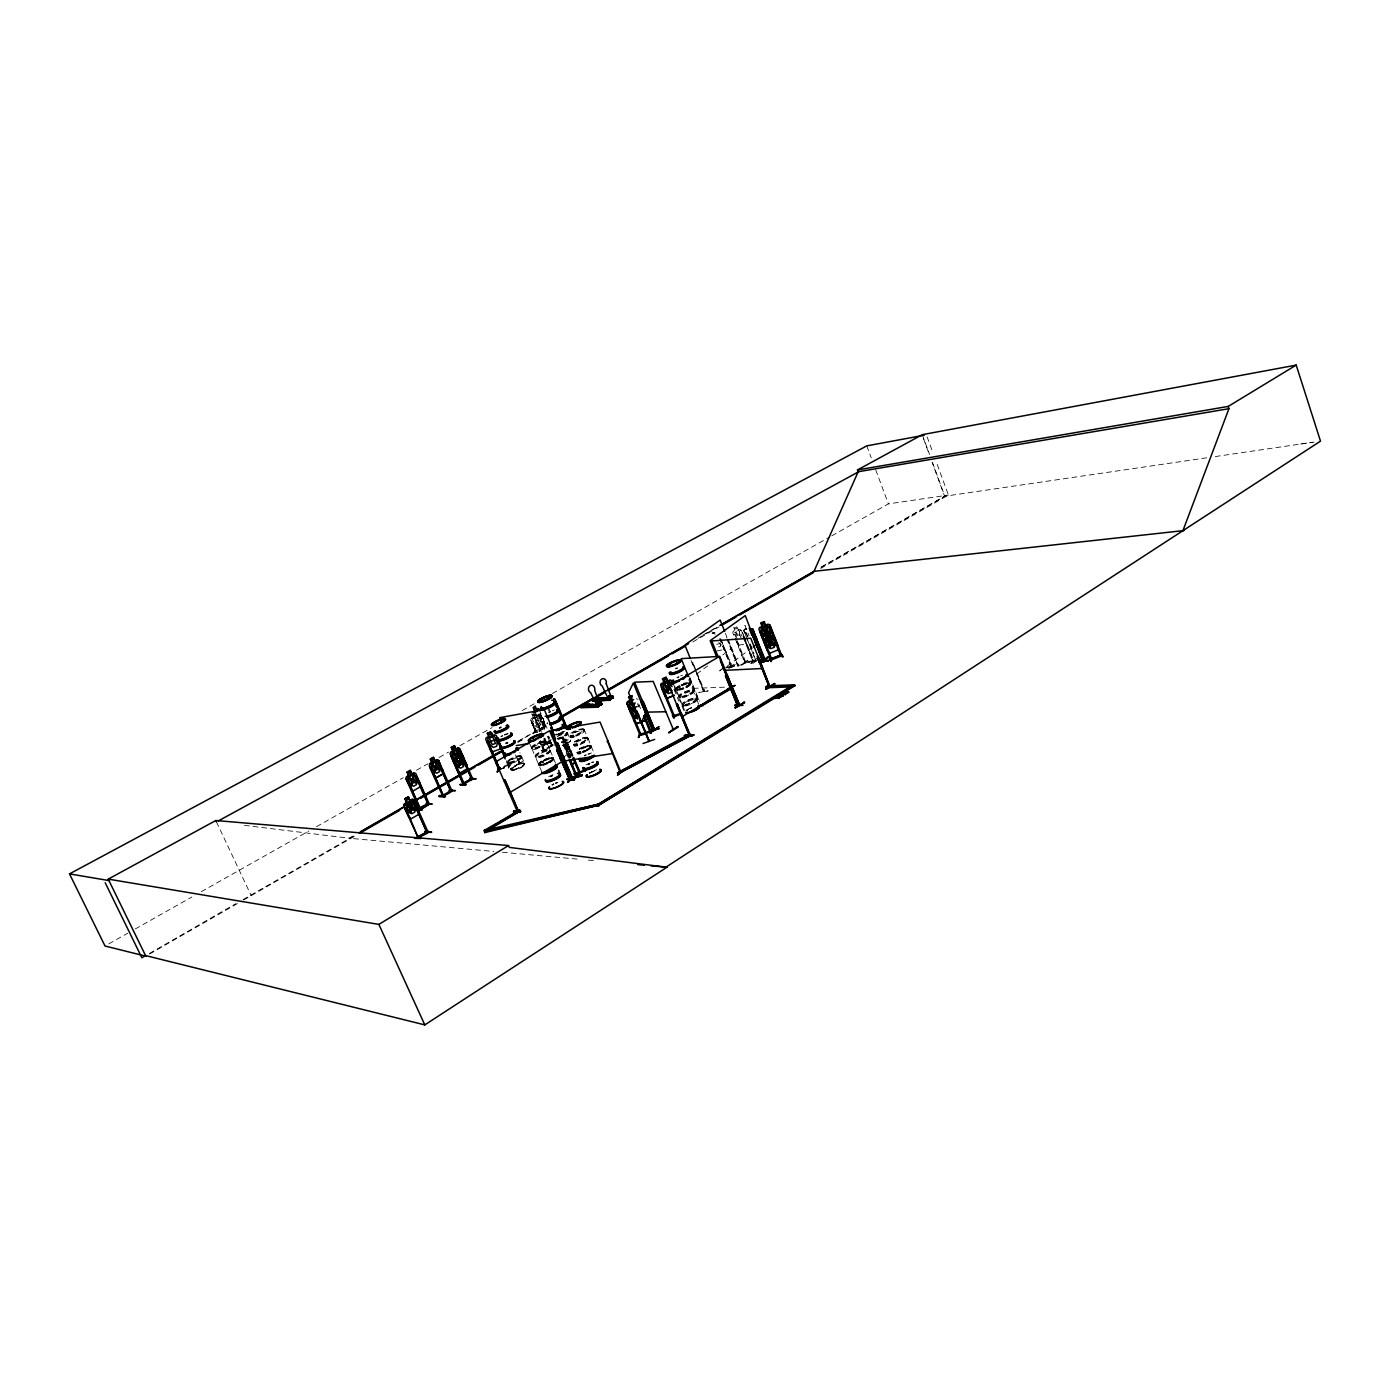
<?xml version="1.0" encoding="UTF-8"?>
<svg xmlns="http://www.w3.org/2000/svg" width="1390" height="1390" viewBox="0 0 1390 1390"><rect width="100%" height="100%" fill="white"/><g stroke="black" fill="none" stroke-linecap="round" stroke-linejoin="round"><path stroke-width="0.75" stroke-dasharray="5 3.75" d="M538.59 764.847C540.05 759.739 548.216 757.88 553.064 757.672M538.417 764.378L544.585 764.083L553.428 758.853M549.241 762.658L553.533 758.089M538.625 764.83L542.882 764.986A8.045 1.911 -23.2 0 0 553.602 758.662L553.672 758.436M579.456 749.314A8.079 1.929 -23 0 1 591.011 746.03A8.079 1.929 -23 0 1 582.393 751.938C585.19 753.38 593.426 743.111 590.663 747.907M678.911 696.529L679.241 697.311M682.247 704.73L682.681 705.634M696.807 699.743L696.79 699.83A7.784 1.859 -22.1 0 0 686.747 701.533A7.784 1.859 -22.1 0 0 685.27 705.529A7.784 1.859 -22.1 0 0 696.807 699.795L696.477 698.736M690.326 683.741C664.854 700.056 678.789 679.536 690.309 683.168M682.177 704.4L679.171 697.189M688.71 679.71L693.541 691.56A7.784 1.824 -22.1 0 0 683.446 693.401A7.784 1.824 -22.1 0 0 681.934 697.363A7.784 1.824 -22.1 0 0 693.488 691.629L696.39 698.579M543.16 762.241L543.455 762.068M678.928 696.164L674.55 685.635M679.658 686.695L679.154 687.477L680.283 687.129M739.445 635.577L739.689 631.182L738.472 634.882L734.789 632.155L738.212 635.786M720.784 643.483L720.454 646.558L717.761 647.08M552.247 710.776A7.454 1.616 -23 0 1 553.95 710.238L554.089 709.838M587.987 749.749L587.553 749.853M588.335 749.61L586.945 750.044M586.545 749.853L586.302 750.704M548.998 762.606L550.596 761.876M686.764 686.591C688.293 685.878 683.897 688.45 687.616 686.799M548.633 762.224C550.701 761.911 548.442 761.72 549.519 762.45M549.484 762.398L550.492 761.685L549.363 761.928M547.312 723.148L547.312 723.095A7.471 1.651 -23 0 0 547.278 723.547A7.419 1.633 -23 0 1 547.365 722.835A7.419 1.651 -23 0 0 547.226 723.339L547.243 723.808M511.086 770.112C524.499 754.822 531.223 768.444 511.868 770.269M758.992 658.825L752.32 663.812L755.969 661.345L743.824 630.799L744.328 629.305L746.343 628.923L744.936 625.396L749.054 635.786M743.945 630.834L744.414 629.427M639.105 705.842L636.672 706.693M550.249 743.111L541.127 745.075M636.168 698.631L638.045 699.431M533.447 717.344L532.44 719.377L535.22 725.91L537.93 727.856L540.745 726.24L541.058 722.574L538.278 716.041L536.332 715.728M704.678 691.039L703.67 691.525L692.602 662.231L704.608 691.056M508.41 768.01C516.02 757.845 505.682 769.417 509.001 767.784M509.088 765.091L499.705 768.601M508.253 767.436L510.564 763.562M690.291 683.811L684.106 687.876L677.312 689.405M686.99 687.042L686.052 687.286M686.834 686.312L686.052 687.251M566.512 751.486L566.859 748.724M572.541 756.438L567.919 747.455L568.684 746.308L569.483 747.16M566.269 749.679L568.718 746.447M566.321 746.691L566.408 744.571L565.799 745.422M679.571 686.921L680.023 687.286M567.068 748.758L565.4 744.936L566.442 743.667M565.4 744.936L566.425 743.494L568.024 747.229M675.992 688.901L685.861 683.602M569.222 757.637L571.776 754.04C568.406 744.362 574.661 756.351 569.361 757.602L567.433 754.318M569.535 753.415L570.439 757.237M569.726 753.849L567.311 750.687L569.57 752.755L568.997 748.098M546.096 751.156C535.393 750.565 539.928 750.374 546.618 750.895M546.357 750.305L540.171 750.374M561.508 734.163L555.479 734.111M555.253 734.962L561.682 734.598M563.593 746.708L564.288 746.187L568.441 758.141M566.512 742.764L572.141 756.038M562.88 742.573L565.33 739.098L566.39 739.966L573.809 757.168M563.68 741.426L561.96 737.708L563.159 736.231L572.541 755.917M562.047 737.795L563.176 736.405M570.039 741.617L570.664 740.192A7.454 1.738 -23.1 0 1 562.359 745.388M543.229 761.998L542.604 762.207M538.764 764.066L543.681 760.486M546.531 743.667L542.552 734.268M546.635 743.598L545.262 743.077M738.298 664.542L737.256 665.115L738.733 665.584L728.134 639.261M738.629 665.671L737.708 666.158L727.248 639.73M703.166 690.535L704.261 689.961L703.201 690.552M703.67 691.542L696.824 674.602M522.796 761.042L515.099 766.394M551.083 745.092L552.091 744.519M551.952 746.03L547.816 736.648M542.986 749.836L544.011 749.262M543.42 750.861L552.525 745.561L548.633 736.161M719.916 670.779L724.555 666.731M741.582 665.237L747.82 659.972L741.218 665.324M747.889 660.511L741.235 665.376M590.646 747.872L582.532 752.303M550.04 743.389L541.231 745.179M549.345 740.349L546.287 742.851M550.857 739.914L545.697 744.136L544.098 740.384M551.187 739.827L546.009 744.084L543.837 738.073M570.004 741.635L562.481 745.683A7.454 1.738 -23.1 0 0 568.997 742.451A7.454 1.738 -23.1 0 0 570.265 740.088M543.195 762.12L542.413 762.311M537.218 723.095L539.198 726.084L543.768 722.331L543.073 718.456L543.872 722.418M540.102 731.018L533.708 716.041L534.629 715.798M707.927 691.039C697.311 692.255 694.044 693.593 708.292 690.778M743.32 664.455L734.441 666.158M756.768 658.321L750.687 663.638L756.994 658.756M750.687 663.638L757.411 658.756M758.87 658.374L752.824 663.708M753.554 660.128L752.32 660.528L753.484 661.432L741.6 630.765L740.071 629.74L733.173 631.147L732.739 632.589L744.901 663.013L753.641 661.362M752.442 660.806L745.492 662.092M752.894 661.518L742.573 632.78L753.953 661.188L745.005 662.839M744.936 662.995L744.849 661.727M741.461 664.768L747.768 660.042M734.632 634.344L733.607 634.674L734.632 634.344L745.996 662.665L744.362 662.005M730.202 667.478C739.793 657.539 733.381 670.519 730.966 665.88M728.69 668.694L735.049 663.968M731.766 666.991L735.293 664.42M727.178 666.262L751.469 648.226M730.879 665.897L731.366 665.966M730.636 666.401L724.016 667.495M719.534 670.953L724.677 667.183M696.599 674.028L708.813 665.098M722.765 654.881L731.488 648.505M736.544 641.902L738.82 645.203M747.195 636.394L745.7 632.589L746.986 636.551M692.915 662.161L692.011 662.665L693.923 666.574M726.466 637.784L726.779 637.715M564.323 756.56L568.249 753.849M741.774 632.937L742.573 632.78M744.884 632.745L745.7 632.589M740.071 629.74L741.53 630.834M743.824 630.799L756.177 661.24M736.7 626.664L741.93 636.099M546.061 743.772L543.612 738.438M714.929 632.485L712.045 633.076L714.947 632.572M515.273 765.803L522.466 761.147M519.148 763.84L520.312 763.457L517.236 756.56M519.182 762.502L520.312 763.475M544.654 750.322L540.519 740.87M542.986 749.853L543.89 750.774L539.476 741.356M559.319 733.19L558.936 734.65L558.658 733.538M559.649 734.094L559.353 733.364M545.679 742.747L545.193 743.164M738.229 665.984L727.7 639.018M588.126 750.009L586.302 750.548L587.379 749.922M687.546 686.156L688.867 685.287M703.861 690.048L704.278 691.108M552.647 745.613L543.733 750.826L539.702 741.356M561.299 734.945L561.56 734.076M559.562 733.364L563.019 731.349M564.861 731.071L558.658 734.65L558.363 733.538M559.093 734.563L565.07 731.071M352.921 836.068L349.151 838.24L493.832 851.462M518.539 740.974L546.757 724.763M702.958 635.074L718.022 626.438M1206.728 457.814L944.818 496.213L819.614 568.11L944.574 496.247L932.169 462.384M149.46 953.453L235.866 903.674M243.041 899.625L353.494 836.12M517.271 742.069L547.382 724.763M697.989 638.271L716.806 627.463M149.616 954.009L241.808 901.05M243.684 899.956L354.572 836.259M518.07 742.312L525.576 738.003M533.1 733.677L548.129 725.041M692.846 641.902L719.151 626.786M820.621 568.475L948.414 495.049L936.669 462.922M538.938 731.592L544.376 728.499L539.98 715.19L538.278 714.443M535.445 731.887L531.397 722.418L532.44 721.949L536.488 731.418M544.376 729.09L539.546 717.761L540.38 717.275L545.193 728.621M536.731 725.041L539.546 723.443M535.028 714.269L533.204 715.294L532.7 714.13M533.951 718.508L536.766 716.91M108.802 943.88L127.689 933.229M135.23 928.972L191.855 897.002M201.307 891.685L308.893 830.959M316.451 826.685L403.274 777.688M416.496 770.216L427.825 763.84M439.153 757.446L448.588 752.112M459.916 745.718L492.008 727.613M522.206 710.568L535.411 703.097M552.403 693.506L829.899 536.905M831.776 535.828L888.418 503.875L948.414 495.049M589.482 773.066L595.042 770.494A8.045 2.033 -23 0 0 589.482 773.049A7.992 2.015 -23 0 1 596.779 769.782M552.004 784.95L553.741 783.977M581.055 748.098L579.335 749.036A8.079 1.929 -23 0 1 590.889 745.718L591.393 746.361M550.336 761.824L542.882 764.952A8.045 1.911 -23.2 0 1 542.03 761.72A8.045 1.911 -23.2 0 1 553.602 758.662M552.386 745.631L548.424 736.161M544.185 750.392L540.31 740.87M515.395 754.892L520.051 763.649L516.976 756.733M731.157 666.974L732.148 666.766L720.767 638.566M591.202 772.128L593.096 771.241M543.699 760.504L549.363 758.332M581.055 748.098L588.422 745.561L591.236 745.978M686.278 686.851L687.199 686.278M505.856 743.164L507.645 742.347M518.939 762.589L519.877 762.415M731.244 666.957L719.968 638.722M745.37 661.796L745.526 662.908M745.231 662.787L735.327 638.288M534.368 715.555L541.753 732.391M508.653 766.307L508.949 765.021M555.635 783.109L557.564 782.379A7.958 1.981 -23.3 0 0 555.548 782.952M502.972 767.558C509.174 759.687 510.686 774.247 506.064 760.695M500.018 769.33L509.522 765.994M499.931 769.469L509.418 766.168L507.037 760.347M561.96 737.708L568.545 752.772L569.535 751.399L568.805 747.681M565.365 739.237L566.39 739.862M562.811 742.469L570.786 761.546M563.159 744.223L568.84 758.019M547.382 758.54L549.224 757.984M539.198 726.084L537.183 723.061M685.843 683.567L690.361 683.446M540.953 744.606L550.11 742.521L540.953 744.693M549.363 758.315L552.299 757.88M513.084 770.147L514.578 769.834M712.896 633.649L714.634 633.301L715.103 634.466M746.361 628.94L744.241 629.375L746.482 629.01L745.405 630.521L748.011 637.089M716.649 644.3L719.342 643.761M738.75 645.255L745.718 643.865L745.335 640.199M717.066 650.937L723.912 649.582L723.53 645.933L723.721 649.53M726.014 667.912L731.991 666.8M539.685 741.704L548.199 740.297M1215.312 456.546L1314.054 442.072M1300.762 443.983L1312.612 442.281M552.108 757.533L550.84 757.637M552.264 757.845L553.168 758.019M550.023 745.214L555.566 744.971M677.382 689.701L675.818 689.231M688.815 683.029L689.805 683.133M693.228 688.345L725.545 687.164M519.217 763.805L516.489 756.681M539.546 717.761L544.585 729.09M532.44 721.949L536.262 731.418M531.397 722.418L535.654 731.887M683.776 710.499L674.133 686.608M534.75 729.663L537.166 732.6M555.635 734.563L561.803 734.65M551.205 745.405L544.341 749.558M502.433 852.244L579.873 859.333M588.474 860.115L594.92 860.705M244.414 825.347L250.86 826.147M253.015 826.407L349.724 838.292M730.932 667.148L719.742 638.896M579.265 748.845A8.045 1.929 -23 0 1 590.785 745.561L581.211 748.463A8.079 1.929 -23 0 1 591.202 746.308A8.079 1.929 -23 0 1 582.427 752.007M568.562 746.343L569.605 747.212M524.812 763.805L524.812 763.77A7.541 1.772 -23.4 0 0 513.987 766.759A7.541 1.772 -23.4 0 0 514.63 769.817A7.541 1.772 -23.4 0 0 524.725 763.909L521.459 756.247M541.7 771.641L535.046 756.108M549.728 749.905L549.901 750.027A8.045 1.877 -23.2 0 1 539.146 756.108A8.045 1.877 -23.2 0 1 538.295 752.946A8.045 1.877 -23.2 0 1 549.832 749.853L546.826 742.833A8.045 1.842 -23.2 0 1 536.14 749.054A8.045 1.842 -23.2 0 1 535.306 745.943A8.045 1.842 -23.2 0 1 546.843 742.833L546.635 741.947M546.131 741.461L546.305 741.582A8.045 1.842 -23.2 0 1 535.532 747.629A8.045 1.842 -23.2 0 1 534.698 744.519A8.045 1.842 -23.2 0 1 546.235 741.409L544.793 738.02M583.956 729.194L587.848 738.107M587.97 738.264L594.138 753.397M521.302 756.038L521.32 756.038A7.541 1.738 -23.4 0 1 511.207 761.859A7.541 1.738 -23.4 0 1 510.582 758.853A7.541 1.738 -23.4 0 1 521.302 755.986L519.895 752.702M532.023 748.949L535.028 756.108M575.356 735.362A8.184 1.894 -22.9 0 0 584.148 729.437L584.321 729.663M538.173 715.207L541.214 718.283L538.104 716.25L537.843 720.958L537.357 715.815M718.804 642.475L721.236 645.099L717.396 642.197M531.814 748.724L529.225 742.521M584.182 729.542L584.234 729.559A8.184 1.894 -22.9 0 0 572.437 732.825M550.145 750.305A8.149 1.894 -23.2 0 1 539.32 756.647A8.149 1.894 -23.2 0 1 538.451 753.432A8.149 1.894 -23.2 0 1 550.145 750.305L556.452 765.456M537.252 732.6L530.928 720.246M736.63 641.867L738.855 645.064M567.294 732.6L569.778 738.455M216.475 821.924L251.208 895.647M506.968 760.486L510.877 769.712M539.129 709.178L547 728.151M540.345 713.296L546.687 728.221M540.119 713.643L546.478 728.586M539.807 713.73L546.166 728.655M539.72 715.19L545.419 728.603M538.503 714.043L539.876 717.257L538.069 718.699L536.001 713.852M547.591 736.648L551.743 746.152M534.768 712.062L542.291 729.68M535.011 714.634L539.233 721.48L541.058 720.02L540.849 716.493M540.641 730.584L533.256 713.8L540.415 730.949M531.727 713.782L539.442 731.349M534.837 729.663L530.737 720.263L531.258 718.456L538.382 714.564M566.269 739.914L572.819 755.517M569.935 757.776L566.946 748.793M547.938 706.242L550.475 712.219M547.121 706.711L549.658 712.688M638.705 703.948L641.103 710.029M637.471 703.653L638.879 707.076M682.733 705.703L685.322 712.062M674.254 686.556L676.079 694.653M673.976 689.214L678.859 701.116M689.214 678.442L698.527 701.429M696.859 699.795L698.788 704.556M694.739 668.573L703.931 691.542M691.125 660.493L693.61 666.644M689.457 676.496L699.483 701.22M689.927 678.581L699.17 701.394M689.596 678.424L698.84 701.238M721.931 642.215L731.922 666.957M736.909 638.844L733.851 627.203M725.424 633.336L726.935 637.124M727.543 639.678L738.003 666.105M750.218 643.987L753.988 653.491M749.992 644.161L753.762 653.648M743.059 636.881L752.859 661.553M741.113 638.01L738.507 631.477L735.779 632.016L738.385 638.549M866.769 445.877L871.235 457.883M875.717 469.872L888.418 503.875M927.113 436.825L933.003 452.879M922.282 434.67L929.562 454.513M932.464 462.453L944.818 496.213M923.412 438.476L929.25 454.408M570.3 754.405L570.925 757.255M566.338 749.783L566.564 751.486M543.681 724.503L544.116 728.464M745.162 640.251L745.526 643.813M548.564 776.819A7.992 1.963 -23.3 0 1 554.089 774.299M550.631 776.784A8.131 1.998 -23.3 0 1 552.56 775.915M550.457 776.35A8.131 1.998 -23.3 0 1 552.369 775.481M551.969 784.742A7.958 1.981 -23.3 0 1 553.689 783.804M552.16 785.211A7.975 1.998 -23.3 0 1 553.88 784.29M555.757 783.421A7.975 1.998 -23.3 0 1 557.668 782.692M501.06 736.804A7.662 1.668 -23.3 0 1 502.728 735.936M504.535 735.119A7.662 1.668 -23.3 0 1 508.097 733.868M500.921 736.353A7.541 1.651 -23.3 0 1 502.555 735.484M504.344 734.684A7.541 1.651 -23.3 0 1 507.836 733.451M499.479 728.43A7.662 1.651 -23.3 0 1 501.303 727.613M499.305 728.013A7.662 1.651 -23.3 0 1 501.13 727.196M499.149 727.561A7.541 1.616 -23.3 0 1 500.921 726.761M505.804 742.99A7.506 1.668 -23.3 0 1 507.576 742.191M506.099 743.737A7.558 1.685 -23.3 0 1 507.889 742.92M576.468 742.225A8.062 1.911 -23 0 1 588.022 738.924A8.062 1.911 -23 0 1 579.387 744.797M590.785 745.561A8.045 1.929 -23 0 1 582.202 751.451M576.207 741.739A8.184 1.929 -23 0 1 587.901 738.385L588.039 738.42A8.184 1.929 -23 0 1 579.161 744.345M574.557 742.243A8.184 1.929 -23 0 1 587.449 737.795A8.184 1.929 -23 0 1 578.97 743.893M574.435 741.739A8.062 1.894 -23 0 1 587.153 737.343A8.062 1.894 -23 0 1 578.779 743.372M574.626 732.825A8.079 1.877 -22.9 0 1 584.582 730.619A8.079 1.877 -22.9 0 1 575.773 736.266M572.628 733.26A8.184 1.894 -22.9 0 1 584.321 729.872A8.184 1.894 -22.9 0 1 575.547 735.797M570.838 733.26A8.079 1.859 -22.9 0 1 583.574 728.847A8.079 1.859 -22.9 0 1 575.165 734.824M590.889 745.718A8.079 1.929 -23 0 1 582.271 751.643M581.524 749.158A8.045 1.929 -23 0 1 591.462 747.021A8.045 1.929 -23 0 1 582.723 752.702M584.217 755.517A8.045 1.963 -23 0 1 586.093 754.666M588.039 753.919A8.045 1.963 -23 0 1 591.514 752.998M587.935 764.413A8.149 2.033 -23 0 1 589.846 763.544M591.81 762.797A8.149 2.033 -23 0 1 593.686 762.224M586.059 764.882A8.027 1.998 -23 0 1 589.655 763.093M591.584 762.346A8.027 1.998 -23 0 1 593.426 761.789M588.109 764.847A8.149 2.033 -23 0 1 590.038 763.979M584.373 756.004A8.166 1.998 -23 0 1 586.302 755.118M588.265 754.37A8.166 1.998 -23 0 1 590.142 753.797M589.638 773.344A8.01 2.015 -23 0 1 595.146 770.807M677.017 677.434A7.68 1.738 -22.1 0 1 678.824 676.617M680.666 675.905A7.68 1.738 -22.1 0 1 682.473 675.349M677.173 677.903A7.801 1.772 -22.1 0 1 678.998 677.069M675.662 668.903A7.819 1.738 -22.1 0 1 677.555 668.173M675.488 668.451A7.697 1.703 -22.1 0 1 677.347 667.739M685.809 710.863A7.628 1.842 -22.2 0 1 693.228 706.815M686.903 710.533A7.645 1.859 -22.2 0 1 688.189 709.664M689.788 708.796A7.645 1.859 -22.2 0 1 691.577 707.979M548.702 712.253A7.454 1.616 -23 0 1 550.457 711.472M548.859 712.705A7.576 1.651 -23 0 1 550.649 711.889M557.129 736.752A7.437 1.703 -23 0 1 567.85 733.885A7.437 1.703 -23 0 1 557.981 739.619M558.502 735.432A7.541 1.738 -23 0 1 567.763 733.625A7.541 1.738 -23 0 1 557.738 739.202M558.346 735.032A7.541 1.738 -23 0 1 567.589 733.225A7.541 1.738 -23 0 1 557.564 738.785M558.172 734.58A7.437 1.703 -23 0 1 567.294 732.808A7.437 1.703 -23 0 1 557.407 738.298M561.508 742.434A7.454 1.738 -23.1 0 1 568.249 740.088M565.191 741.304L566.077 745.596C559.249 734.858 571.394 762.485 566.807 747.247L568.979 750.079L565.191 741.304M521.789 756.82L521.771 756.855A7.645 1.755 -23.4 0 1 511.537 762.763A7.645 1.755 -23.4 0 1 510.895 759.722A7.645 1.755 -23.4 0 1 521.771 756.82M546.739 742.295L546.739 742.434A8.149 1.877 -23.2 0 1 535.88 748.602A8.149 1.877 -23.2 0 1 535.028 745.44A8.149 1.877 -23.2 0 1 546.739 742.295M550.353 750.739L550.336 750.791A8.149 1.911 -23.2 0 1 539.511 757.081A8.149 1.911 -23.2 0 1 538.625 753.866A8.149 1.911 -23.2 0 1 550.336 750.739M571.412 755.691L570.439 757.046L567.485 750.044L568.441 748.706L571.412 755.691M568.267 748.411L567.276 749.766L564.288 742.764L565.313 741.409L568.267 748.411M563.801 738.524L563.141 739.393L563.263 737.273L563.801 738.524M519.026 762.571L519.043 762.537M688.033 709.386L686.73 710.273A7.68 1.859 -22.2 0 1 688.05 709.386M691.438 707.684L689.649 708.518A7.68 1.859 -22.2 0 1 691.456 707.684M563.141 741.356L561.386 742.173A7.454 1.738 -23.1 0 1 568.145 739.827L563.141 741.356M507.784 742.66L505.995 743.494A7.523 1.668 -23.3 0 1 507.767 742.625M736.405 627.481L734.65 627.828L735.101 628.992L736.874 628.645L736.405 627.481M521.667 756.455L521.632 756.438A7.645 1.755 -23.4 0 0 510.721 759.322A7.645 1.755 -23.4 0 0 511.364 762.363A7.645 1.755 -23.4 0 0 521.597 756.403L521.702 756.525M539.754 757.515A8.027 1.877 -23.2 0 0 550.44 751.278A8.027 1.877 -23.2 0 0 538.903 754.353A8.027 1.877 -23.2 0 0 539.754 757.515M542.778 764.587A8.027 1.911 -23.2 0 0 553.428 758.315A8.027 1.911 -23.2 0 0 541.891 761.355A8.045 1.911 -23.2 0 0 542.778 764.604A8.045 1.911 -23.2 0 0 553.463 758.332A8.045 1.911 -23.2 0 0 541.909 761.39A8.027 1.911 -23.2 0 0 542.778 764.587M542.656 764.309A8.045 1.911 -23.2 0 0 553.324 758.036A8.045 1.911 -23.2 0 0 541.77 761.095A8.045 1.911 -23.2 0 0 542.656 764.309M535.689 748.168A8.149 1.877 -23.2 0 0 546.548 741.86A8.149 1.877 -23.2 0 0 534.855 745.005A8.149 1.877 -23.2 0 0 535.689 748.168M543.125 765.369A8.01 1.911 -23.2 0 0 553.759 759.114A8.01 1.911 -23.2 0 0 542.239 762.154A8.01 1.911 -23.2 0 0 543.125 765.369M511.781 763.18A7.541 1.738 -23.4 0 0 521.875 757.307A7.541 1.738 -23.4 0 0 511.155 760.174A7.541 1.738 -23.4 0 0 511.781 763.18M514.439 769.348A7.506 1.755 -23.4 0 0 524.499 763.475A7.506 1.755 -23.4 0 0 513.814 766.324A7.506 1.755 -23.4 0 0 514.439 769.348M514.509 769.539A7.541 1.772 -23.4 0 0 524.603 763.649A7.541 1.772 -23.4 0 0 513.866 766.498A7.541 1.772 -23.4 0 0 514.509 769.539M678.807 689.51A7.697 1.772 -22.1 0 0 690.239 683.845A7.697 1.772 -22.1 0 0 680.318 685.652A7.697 1.772 -22.1 0 0 678.807 689.51M678.685 689.214A7.697 1.772 -22.1 0 0 690.118 683.567A7.697 1.772 -22.1 0 0 680.197 685.357A7.697 1.772 -22.1 0 0 678.685 689.214M685.531 705.964A7.68 1.842 -22.1 0 0 696.894 700.299A7.68 1.842 -22.1 0 0 686.973 702.02A7.68 1.842 -22.1 0 0 685.531 705.964M679.137 690.239A7.68 1.772 -22.1 0 0 690.517 684.61A7.68 1.772 -22.1 0 0 680.631 686.399A7.68 1.772 -22.1 0 0 679.137 690.239M678.946 689.822A7.697 1.772 -22.1 0 0 690.361 684.158A7.697 1.772 -22.1 0 0 680.44 685.965A7.697 1.772 -22.1 0 0 678.946 689.822M684.957 704.591A7.68 1.824 -22.1 0 0 696.338 698.927A7.68 1.824 -22.1 0 0 686.434 700.647A7.68 1.824 -22.1 0 0 684.957 704.591M682.195 697.797A7.68 1.807 -22.1 0 0 693.575 692.133A7.68 1.807 -22.1 0 0 683.672 693.888A7.68 1.807 -22.1 0 0 682.195 697.797M685.096 705.112A7.784 1.859 -22.1 0 0 696.633 699.361A7.784 1.859 -22.1 0 0 686.573 701.116A7.784 1.859 -22.1 0 0 685.096 705.112M681.778 696.946A7.784 1.824 -22.1 0 0 693.315 691.212A7.784 1.824 -22.1 0 0 683.272 692.985A7.784 1.824 -22.1 0 0 681.778 696.946M681.639 696.425A7.68 1.807 -22.1 0 0 693.019 690.76A7.68 1.807 -22.1 0 0 683.116 692.533A7.68 1.807 -22.1 0 0 681.639 696.425"/><path stroke-width="1.5" d="M670.345 663.343L670.397 663.36M670.814 663.586L669.667 664.177L670.675 663.881M638.41 737.499L640.46 732.791L638.427 737.412M638.896 737.221L640.547 733.364M672.395 715.329L674.028 718.456M771.189 660.875L769.73 659.034L770.894 661.588M457.223 756.212L455.781 760.921L455.99 755.604L452.428 752.563L456.111 754.162M598.829 702.975L597.231 702.749L598.951 701.672L600.202 704.643L598.951 701.672M597.37 702.593L598.899 705.408C596.658 700.265 599.681 703.27 597.526 702.923M613.424 697.658L611.166 697.38C607.43 693.853 611.131 697.068 608.803 696.095M610.453 696.112L608.872 696.303M610.384 695.66L608.82 695.851M456.268 754.475L457.501 749.766L457.293 754.892C464.729 758.384 459.291 759.774 457.049 756.038M602.287 698.058L600.115 699.222L602.2 698.162M582.202 775.62L570.977 778.956M634.24 706.381C635.821 712.253 630.174 712.618 633.388 705.894L629.479 702.384L633.701 705.164M637.419 713.696C638.392 719.968 633.006 719.499 636.29 713.174L632.207 709.803L636.69 712.08M668.746 686.921C671.926 680.614 666.8 680.266 667.6 686.417L663.152 684.349L667.2 687.546C663.777 694.183 669.459 694.322 668.312 688.015L672.152 690.639M577.389 752.859L577.545 752.98A8.027 1.929 -23 0 0 580.551 752.494A8.027 1.929 -23 0 1 577.632 753.015M576.607 725.389L578.049 725.563M576.78 725.285L577.754 725.319L576.798 726.24M577.389 725.98L576.485 725.719M575.842 726.327L576.885 726.101M570.943 725.649L569.778 725.58L570.734 725.51M569.674 726.223L570.039 725.615M548.511 698.458L546.93 699.413L548.303 699.083M542.465 735.64A8.062 1.807 -23.2 0 0 537.27 734.928A8.062 1.807 -23.2 0 0 528.356 740.557A8.062 1.807 -23.2 0 0 538.156 738.368L538.66 738.611M455.955 757.654L453.349 760.678L453.852 758.87L461.046 754.892L462.661 755.361L459.048 755.899M429.701 763.822L429.197 765.647L435.939 778.018L443.341 773.796L438.667 760.278L434.966 760.817L433.419 757.289L430.257 759.079L431.873 762.606L429.649 763.822L437.068 759.652M419.328 808.459L419.519 809.623L405.95 778.695L406.471 776.854L413.959 772.77M409.928 800.796L412.239 799.354L414.012 799.98L418.442 809.936L418.929 814.279L410.954 818.866L408.26 815.774L403.812 805.818L404.368 803.872L406.784 802.603L405.011 798.833L408.347 797.078M533.048 738.142L532.057 738.42L532.874 737.603M534.333 713.018L534.82 711.089L533.117 707.58L535.185 706.016L536.644 709.647L538.104 710.047M596.536 698.736L613.303 698.041L612.608 695.712L609.741 696.321M581.784 707.302L598.899 706.381L597.978 706.902M581.819 707.267L598.899 706.381M600.827 705.216L584.478 705.425L585.12 704.382L580.864 707.771L597.526 707.18L596.814 704.852L597.735 706.068L601.349 703.983L601.088 702.367L601.818 704.139L584.391 705.755M585.173 705.321L602.322 704.33L585.26 704.73L581.541 707.371M592.644 700.751L609.619 700.178L608.386 698.18L609.289 699.396L612.868 697.311L612.608 695.712M609.949 699.465L592.366 700.23L610.453 699.657L592.349 701.168L609.619 700.178M569.935 780.346L556.591 749.905L569.97 780.346L569.274 779.338M598.673 702.784L601.088 702.367M502.346 721.775L501.425 722.47M501.251 721.827L500.921 722.8M501.582 722.14L500.365 722.731L501.773 721.914M495.188 722.4L496.074 722.296M570.543 779.807L549.554 730.758L495.709 761.824L517.428 811.743C518.678 811.621 517.115 809.345 517.01 810.596M660.823 685.392L661.432 683.672M633.666 699.657L627.533 701.794L626.786 703.409L640.078 735.362C647.879 733.92 650.746 730.775 650.642 730.306M629.722 710.603L630.382 708.865L632.937 707.979M629.844 710.638L630.487 708.97M1182.907 530.685L1228.951 408.677L1228.204 406.419L1296.21 365.101L1320.5 441.134L665.914 867.186L666.87 867.273L509.313 847.396L508.532 845.554L215.815 820.517L108.229 879.123L145.846 956.181L105.032 946.017L69.5 873.893L866.769 445.877L924.263 435.209M654.69 739.376L643.066 743.511M659.051 728.742L647.358 732.252L658.825 728.343M640.755 701.342L653.509 731.018L640.825 701.186M648.8 741.304L628.575 692.741L633.319 682.976L652.97 731.192M653.63 730.827L652.605 730.097M649.182 741.322L636.69 710.916L649.304 741.131M648.609 741.495L648.783 740.053M575.947 776.106L576.833 775.498L577.284 776.663L569.935 759.513M645.029 716.528L645.255 720.628L636.446 723.703L633.788 720.42M577.406 752.789L577.423 752.702A8.079 1.929 -23 0 0 580.394 752.216M652.101 729.472L650.468 733.347L652.171 729.333M651.076 733.069L652.657 729.194M649.686 731.14L640.86 734.059M643.622 715.85L650.016 731.922L651.215 731.331L650.572 730.48M640.668 733.885L639.435 734.337M639.643 734.25L641.19 734.824L639.921 735.258M630.365 708.917L636.62 706.815M472.253 778.07L471.175 778.539M631.39 704.348L635.178 702.975M641.138 723.13L645.655 712.896M719.898 625.344L814.001 571.325L858.169 471.749L857.491 469.942L922.282 434.67L1296.21 365.101M463.878 782.918L462.957 783.282M451.663 789.868C454.026 791.952 439.275 797.982 442.732 794.837M426.643 832.141C399.556 845.572 436.564 830.803 426.695 831.707M443.618 795.81L442.437 796.314L442.385 795.236M427.825 831.22L426.991 831.724M627.724 705.495L628.749 705.13L641.12 734.962L640.425 734.007M634.726 711.889L631.633 709.612L628.801 702.749L630 700.751M627.429 701.689L630.174 700.838M628.471 697.12L632.241 695.764L628.645 697.189L630.157 700.873M419.241 837.649L418.772 836.519L417.487 837.093L418.39 838.153L404.56 808.094L405.498 807.555L418.355 838.153M427.825 803.889C413.942 809.241 418.008 812.855 429.232 804.011L415.627 773.24L411.822 773.796L410.241 770.251L407.027 772.058L408.66 775.603L407.739 777.757L410.676 784.36L413.542 786.271L416.531 784.568L416.878 780.85L413.942 774.247L411.822 773.969L410.189 770.425M456.042 757.724L455.017 759.774L457.866 766.29L460.629 768.183L463.513 766.533L463.826 762.867L460.976 756.351L458.926 756.073L457.519 752.407L454.426 754.162M406.836 802.603L405.706 804.827L408.799 811.76L411.822 813.741L414.967 811.934L415.332 807.99L412.239 801.074L409.998 800.796L408.33 796.887L404.942 798.833L406.679 802.551M499.653 767.35L497.464 771.711M497.012 771.884L499.809 767.749M497.603 771.78L499.948 767.871M498.975 769.678L499.914 769.365L487.595 740.974L499.688 769.591L498.749 769.886L498.298 768.861L499.549 768.288M489.767 748.689L492.338 751.834L500.678 748.88L500.383 744.971M497.22 737.603L496.161 738.073L497.22 737.603L505.404 756.56M492.216 735.605L490.722 732.043C482.035 735.814 493.884 728.43 492.147 735.762L494.423 736.3L497.255 742.851L496.699 746.274L493.38 747.438L490.409 745.249L487.577 738.698L488.828 736.909L487.178 733.295M570.664 761.581L572.558 764.865L575.008 761.268M571.707 760.052L572.663 758.679M576.589 775.863L579.005 772.353M576.346 775.655L576.485 777.236L569.24 760.035M577.667 775.533L579.682 772.632M582.132 774.751L570.786 779.182L582.323 775.325M574.348 774.039L585.572 770.79M692.568 735.067C666.175 736.7 712.914 734.146 685.148 735.171M692.342 735.901L684.905 735.953M692.707 735.658L685.322 735.658M601.488 704.852L590.472 705.581M609.046 700.543L613.355 697.467M633.11 708.049L631.738 709.925L634.57 716.771L637.663 719.047M676.426 663.464L678.303 663.134L676.426 663.343M669.667 664.125L670.258 663.517M420.962 838.518L414.498 838.326M466.05 784.533L459.951 784.568L465.685 784.811M444.783 796.8C427.495 793.725 457.953 797.426 439.136 796.453M414.898 838.031L420.684 837.892M421.969 809.189L417.973 809.762M422.073 809.779L418.373 809.449L422.23 809.779M588.7 705.668L590.924 704.886L589.082 705.39M570.022 726.188L570.89 725.771M532.961 737.934L532.37 738.073M547.173 699.309L548.025 698.805M548.859 698.614L547.816 698.736M541.631 699.17L542.447 698.996M541.214 699.326A7.454 1.564 -22.9 0 1 551.934 696.321A7.437 1.564 -22.9 0 1 542.03 701.915A7.437 1.564 -22.9 0 1 541.214 699.309A7.437 1.564 -22.9 0 1 551.899 696.321A7.454 1.564 -22.9 0 1 542.013 701.915A7.454 1.564 -22.9 0 1 541.214 699.326A7.454 1.564 -22.9 0 1 551.934 696.303A7.454 1.564 -22.9 0 1 542.03 701.933A7.454 1.564 -22.9 0 1 541.214 699.309L542.152 699.048M673.16 716.093C674.497 718.039 671.909 716.197 674.306 715.607M739.81 705.13L726.866 674.81L725.493 675.696L737.586 706.155L737.169 704.991L738.768 704.035M495.014 722.591L495.205 722.036M573.74 759.826L579.335 773.153L579.091 771.624M573.636 757.411L580.134 772.579L577.076 776.975M700.369 705.008L701.22 706.276M770.46 659.068L781.562 654.76M770.877 660.111L781.962 655.802L781.267 654.742M762.502 661.188L763.544 660.615L763.961 661.692M751.643 633.527L752.546 633.041L751.643 633.527L763.562 661.744M485.51 830.525L484.728 832.61L598.899 805.175L598.482 804.167L484.241 830.421L484.676 831.394L519.738 810.04L520.155 810.995L487.734 830.403M689.006 735.675L690.066 735.049M484.293 831.637L598.482 804.167M688.589 734.511L690.031 734.684L617.49 772.857L617.907 773.83L690.413 735.64L677.382 704.278L676.53 704.782L689.562 735.553L689.874 733.92L617.49 772.857M579.821 772.944L573.236 757.533M576.972 777.027L569.535 759.635M771.294 661.414L770.025 658.374M557.477 749.384L570.786 779.842L569.622 780.346M570.265 778.765L569.118 779.234M484.728 832.61L485.927 831.498M695.712 708.883L704.626 703.514L696.008 708.744M735.015 685.392L726.014 690.743M471.627 779.564L472.287 778.07M439.31 762.467L438.441 762.971L450.881 791.466L451.924 790.858M428.624 803.09L427.495 803.559L428.381 804.515M674.741 716.684L673.994 715.589L679.71 713.696M669.719 664.072L670.797 663.621M597.353 702.315L598.378 702.489M533.256 712.097L534.594 711.037M536.54 709.682L537.93 708.5L539.129 709.178M533.447 712.167L537.947 708.639M535.306 712.236L537.826 710.638M770.998 660.059L770.686 658.947L781.493 654.812M772.006 659.781L760.643 630.921L759.652 631.321L771.155 660.128M672.308 729.02L673.281 729.837M751.973 633.458L763.318 662.179L751.104 629.409L749.158 628.523L752.668 629.045M625.205 769.278L617.525 775.168L624.857 768.74L625.639 769.295M759.235 662.543L768.705 660.545L759.218 662.37M763.822 659.034L758.332 660.163M763.701 658.738L763.961 658.651M767.923 656.706L761.859 662.057L768.653 657.192L761.963 661.953M573.097 779.217L571.916 779.582L571.776 778.226L573.08 779.234L557.182 742.712M567.798 781.771L575.495 776.02L567.85 781.719M567.606 782.414L575.46 776.072M753.206 646.941L756.681 644.369M621.035 772.406L600.046 722.088L551.031 730.428L571.846 779.634M608.299 740.974L607.169 741.304M756.473 638.479L756.786 642.232L756.507 638.653M752.737 628.992L764.378 659.677M753.502 631.164L765.125 659.59L758.627 660.91M560.257 758.714L563.211 756.577M560.518 759.149L563.454 757.029M560.518 759.322L564.062 756.733M560.031 748.758L558.954 749.071L560.031 748.758L572.732 779.46M550.822 727.735L551.847 727.422L550.822 727.735L555.583 738.976M418.564 836.502L418.998 837.614M414.637 802.308L413.716 802.829L427.043 832.853L428.311 832.315M451.298 791.362L450.881 790.319M472.166 777.966L472.843 779.026L472.409 777.966M762.936 662.248L745.283 615.579L710.168 640.721L716.458 656.41M427.668 803.455L427.964 804.619M429.215 804.046L419.763 809.501M450.76 790.371L451.541 789.937M145.533 955.556L424.801 1024.899L667.026 867.169L650.85 865.814M649.86 730.584L650.294 731.661M651.111 731.54L644.647 715.485M639.591 734.146L639.886 735.414M577.25 725.458L577.423 725.128M560.934 718.057A7.471 1.651 -23 0 1 558.276 721.184L557.564 721.862M510.703 745.492L512.007 744.918M499.34 768.496L498.506 768.792M774.856 697.815L778.4 696.842L779.199 698.353L779.164 696.616L782.97 696.043L779.425 697.259L778.591 695.521L778.661 697.485L775.116 698.44L778.348 696.616M788.842 692.428L785.263 693.419L783.769 692.342L785.089 694.739L785.003 692.776L788.599 691.786L785.767 694.322M789.572 686.955L766.151 687.789L765.768 686.851L767.506 685.809L794.594 684.818L794.958 685.757L597.978 805.714L597.544 804.706L793.065 684.87L793.447 685.826L784.221 691.473M597.544 804.706L794.594 684.818M597.978 805.714L780.537 693.732M784.533 693.871L780.746 694.201L784.238 693.002M775.116 698.44L778.609 697.259L777.896 695.938M778.157 696.581L778.591 695.521M781.006 694.844L784.481 693.645L783.769 692.342M784.029 692.985L784.464 691.925M779.634 697.293L779.199 698.353M785.089 694.739L785.055 693.002L788.599 691.786M734.789 705.025L743.007 705.112L735.466 705.338M737.291 704.939L738.646 704.4M738.055 704.487L738.733 704.052M769.382 685.722L758.367 656.462L757.376 656.688L768.913 686.017L757.376 656.688M734.928 707.458L744.571 702.489L743.911 701.88M774.456 683.394L765.803 689.37L774.612 683.811M720.663 660.528L738.75 705.651L719.134 656.619L669.094 685.93L689.37 735.623L690.326 735.049L689.457 734.007M744.571 702.471L735.119 708.031L744.223 702.419M774.995 683.88L765.786 689.214M766.151 687.789L767.506 685.809M108.229 879.123L378.879 924.402L508.532 845.554M668.677 732.617L678.181 727.178M574.053 779.894L567.016 779.095L574.557 779.512M700.786 705.199L732.043 687.181M697.624 707.267L701.22 705.06M731.383 687.007L734.737 685.461M567.276 779.738L574.591 779.564M654.673 730.028L643.535 702.141M706.606 701.655L710.307 699.431M726.953 689.457L730.654 687.233M681.743 716.91L731.366 687.147M703.288 704.782L729.177 689.249M701.429 705.894L732.408 688.102M677.642 704.278L676.53 704.782M727.543 674.776L726.327 675.21M484.241 830.421L519.738 810.04M484.676 831.394L520.155 810.995M654.673 730.236L634.605 682.212L653.196 681.413L673.472 729.889M509.174 792.891L562.568 761.372M504.831 780.19L503.91 780.728L505.057 780.19L518.418 811.187L505.057 780.19M556.591 749.905L557.703 749.384M431.022 831.898L425.027 831.394L431.751 832.141M431.195 832.506L425.01 831.411L430.917 831.88M426.852 832.158L418.703 836.815M610.488 695.886L611.635 697.537L607.413 700.004L606.683 698.232L607.586 699.465L611.166 697.38M596.71 705.39L599.681 703.722L594.659 690.257A3.788 3.197 87.5 0 0 592.626 685.426A3.788 3.197 87.5 0 0 588.596 687.755A3.788 3.197 87.5 0 0 590.611 692.585L596.831 705.39L599.681 703.722M597.283 705.859L600.132 704.191M601.818 704.139L598.082 706.815M586.945 704.661L582.688 707.128L587.901 704.278C595.111 703.305 577.18 710.69 589.568 704.209M596.553 699.309L601.192 697.971L596.97 700.404M596.71 699.657L599.368 697.676M596.831 700.056L601.036 697.606M591.045 704.174L586.945 706.989L592.731 704.105M602.53 697.554L598.465 700.351L604.216 697.485M431.942 804.15L426.052 803.246L431.995 804.011M449.022 790.163L455.416 790.667L449.283 790.58M475.658 779.078L469.646 778.313L476.127 778.73M450.916 756.021L451.959 755.534L450.916 756.021L463.252 784.429L472.774 779.043L459.482 748.671L457.935 747.942L459.638 748.567L466.762 764.726L467.214 768.792L459.934 772.962L457.449 770.043L450.36 753.849M439.118 796.539L445.182 796.401L439.396 795.653M459.968 784.62L466.223 784.533M450.742 790.736L443.323 795.028M471.297 778.852L463.044 783.387L463.669 784.325M471.505 778.852L463.982 783.091M360.444 831.741L403.726 806.895M413.143 801.491L499.705 751.782M559.927 717.205L591.932 698.84M597.578 695.591L605.102 691.264M608.872 689.11L684.141 645.881M145.707 955.59L141.884 957.797L105.188 882.72M359.141 832.871L404.316 806.93M413.733 801.526L502.207 750.704M558.676 718.283L688.571 643.674M720.576 625.309L814.696 571.238M360.219 833.01L399.677 810.335M420.353 798.468L457.935 776.871M461.689 774.699L474.841 767.141M478.612 764.986L503.041 750.947M561.282 717.483L604.511 692.637M608.264 690.482L668.416 655.941M672.169 653.769L685.322 646.211M722.904 624.614L736.057 617.056M739.827 614.901L813.115 572.784M405.011 798.833L408.399 796.887L410.05 800.605M412.257 799.511L404.473 803.976L403.812 805.818M454.513 754.214L457.466 752.581M419.849 782.709L420.301 786.844L412.743 791.136L406.019 778.695M443.202 773.726L435.904 777.844L433.524 774.995M566.06 728.03L554.905 702.176L555.722 701.724L566.651 727.561M407.739 780.363L420.44 809.102L407.739 780.363L406.853 780.867M428.155 804.636L415.349 775.95L416.236 775.446L428.763 804.115M442.837 796.261L429.892 767.801L430.952 767.315L443.445 795.758M459.343 751.243L460.403 750.756L459.343 751.243L472.044 779.477M433.419 757.463L430.413 759.131L432.029 762.658L430.952 764.726L433.854 771.294L436.686 773.205L439.622 771.52L439.952 767.819L437.068 761.268L434.966 760.99L433.367 757.463M452.862 750.843L451.264 747.351L454.461 745.579L455.99 749.088M407.183 772.128L408.816 775.672L406.471 776.854M458.005 747.942L450.673 752.042L450.238 753.866L463.443 784.429M689.788 735.171L677.382 704.278M517.706 811.621L516.715 810.596M218.386 820.882L858.881 471.627M427.859 832.384L427.651 831.168M617.907 773.83L690.413 735.64M451.385 789.868L451.785 790.927M443.306 795.827L430.952 767.315M738.507 705.599L737.882 704.556M619.923 771.189L620.687 772.232M571.829 778.226L572.993 779.234M674.619 716.736L662.543 687.181L661.466 687.529L673.733 717.118M762.658 638.757L758.905 629.218L759.548 627.481L768.045 624.145L769.817 624.875L781.91 655.854M780.502 655.055L780.78 656.289L769.504 627.394L770.529 627.081L769.539 627.481M572.193 778.365L571.499 778.487M572.176 779.373L559.214 748.88M620.496 772.319C623.658 770.981 617.786 771.415 620.826 771.033M427.269 832.923L413.716 802.829M464.295 783.821L463.843 782.796M769.087 685.513L769.626 685.67M672.013 692.081L668.538 693.541L665.48 691.403L662.683 684.61L664.055 682.612L662.37 678.859L666.123 677.312L667.548 681.152L669.911 681.587L671.995 686.695M667.339 698.128L674.22 695.278M667.304 698.284L674.324 695.382M673.542 717.066L681.795 713.73M662.543 678.928L666.053 677.486M765.16 634.413L768.809 632.989M766.568 637.993L764.083 638.948L763.44 640.703L767.193 650.19L769.695 653.265L778.192 649.86L778.053 645.811L774.299 636.307L772.527 635.56L770.182 636.498L772.388 637.124L774.995 643.744L774.299 647.288L770.911 648.644L767.975 646.541L765.369 639.939L766.724 638.027L762.676 627.776L766.081 626.421L770.13 636.707M764.187 639.053L772.545 635.734M759.687 631.39L760.678 630.991M781.336 654.516L783.178 656.775L781.093 653.908M501.251 721.844L502.224 721.757M676.947 663.395L677.92 663.082M487.091 742.642L497.724 738.924M634.726 703.983L632.467 704.765L632.971 705.998M631.772 696.807L629.514 697.589L630.018 698.805L632.276 698.023M633.458 704.695L633.649 705.182M636.498 723.495L645.134 720.489M633.562 716.337L638.757 714.512L633.527 716.493L630.869 713.209L626.942 703.375M575.078 761.355L574.261 758.558M572.558 764.865L570.803 761.477M585.746 770.547L573.948 773.726L585.346 770.182M576.016 776.124L576.902 775.811M570.717 778.417L582.132 774.838M498.871 769.851L485.701 739.289L486.274 737.638L494.527 734.754L496.317 735.553L505.317 756.681M780.746 694.201L784.29 693.228L784.829 694.097M779.13 696.373L782.726 695.4M782.97 696.043L779.373 697.016L778.852 696.164M764.396 658.756L764.813 659.798M488.029 830.994L598.899 805.175M752.685 631.321L753.728 631.008M754.77 642.614L756.803 642.215M768.201 660.267L759.01 661.935L768.375 660.841M758.558 660.007L762.068 659.346M857.491 469.942L1228.204 406.419M858.169 471.749L1228.951 408.677M516.281 745.596L529.051 743.476M564.045 761.077L613.164 753.449M814.001 571.325L1183.985 530.563M574.087 779.738L567.103 779.112M613.268 698.075L596.015 698.788M620.166 772.562L607.447 741.113M606.214 683.654L611.2 697.068L608.247 698.718L602.218 685.965A3.77 3.162 87.2 0 1 600.202 681.152A3.77 3.162 87.2 0 1 604.216 678.841A3.77 3.162 87.2 0 1 606.214 683.654L606.335 683.637M725.632 670.293L762.745 668.486M725.493 675.696L737.847 706.137M596.571 697.797L598.395 698.075L594.034 700.16M596.71 698.145L607.1 697.728M596.744 698.371L607.586 697.971M597.804 699.135L613.025 698.162M610.297 698.736L609.046 695.764M642.423 700.421L654.76 730.202M765.768 686.851L794.958 685.757M585.12 704.382L586.789 704.313M580.881 706.832L598.395 706.137M581.037 707.18L598.36 706.693M553.585 698.927L555.201 699.552L566.859 727.561M555.131 699.552L553.585 699.066M734.962 705.634L742.503 705.425M559.041 708.778L559.545 712.757M646.941 712.132L665.636 711.75M451.264 747.351L453.018 750.913L451.976 752.946L454.843 759.479L457.623 761.39L460.524 759.739L460.855 756.073L458.005 749.54L455.937 749.262L454.339 745.77M781.389 654.377L782.57 657.018M466.693 764.726L467.214 768.792M463.669 757.932L464.191 762.015L456.893 766.168L454.408 763.249M438.441 762.971L450.968 791.397M420.249 786.844L419.658 782.761M412.17 799.354L414.012 799.98M418.877 814.279L418.39 809.936M637.941 864.632L644.387 865.223M551.691 700.178L553.654 700.491L556.365 706.902M69.5 873.893L108.941 880.565M671.874 680.7L670.015 679.936L661.327 683.567L660.684 685.392L664.681 695.174L667.322 698.319L664.785 695.07M537.843 708.657L538.99 709.3M596.067 706.016L595.129 704.904L595.858 706.676M762.658 638.722L765.178 641.832L773.709 638.444L773.552 634.396L769.799 624.857M672.604 682.872L671.613 683.394M215.815 820.517L216.475 821.924M378.879 924.402L424.801 1024.899M413.855 800.101L428.19 832.401M438.58 760.382L451.993 790.98M459.551 751.243L471.818 779.599M464.051 782.796L464.33 783.943L451.767 755.534M518.453 809.97L518.87 810.926M496.247 737.951L505.161 758.923M501.321 721.48L499.688 717.657L544.289 709.595L553.446 731.157M558.572 770.355L560.031 773.848M597.353 805.279L597.787 806.287M551.587 727.596L553.185 731.349M551.066 727.561L554.263 735.049M557.442 742.538L559.822 748.15M598.968 804.775L599.403 805.783M587.901 704.278L583.661 706.745M618.533 773.083L618.95 774.056M610.349 695.017L611.739 697.971M630.66 702.089L633.51 708.952M633.614 709.282L636.446 716.111M671.856 680.666L673.472 684.61M671.752 680.77L673.368 684.697M666.105 677.295L667.617 680.978M688.415 676.461L681.187 658.634L719.777 656.393L739.48 705.356L726.866 674.81M690.343 658.547L684.87 645.012L720.142 620.062L724.677 631.442M702.454 704.939L702.819 705.859M720.368 660.702L725.649 673.889M718.074 656.653L711.767 640.946L750.774 638.236L769.556 685.67M749.662 629.687L751.851 635.23M752.581 629.114L756.299 638.531M791.327 685.93L791.709 686.886M463.565 757.984L463.999 761.928M442.698 769.73L443.149 773.726M500.261 745.005L500.522 748.845M644.925 716.51L645.116 720.524M541.388 736.509A8.062 1.807 -23.2 0 1 539.911 737.43M534.594 740.679A8.027 1.807 -23.2 0 1 528.982 740.453A8.027 1.807 -23.2 0 1 538.816 735.223A8.027 1.807 -23.2 0 1 542.743 736.353M536.349 739.48A8.062 1.824 -23.2 0 1 528.495 740.453A8.062 1.824 -23.2 0 1 538.017 734.962A8.062 1.824 -23.2 0 1 542.569 735.883M541.492 736.752A8.062 1.824 -23.2 0 1 540.015 737.69M559.405 774.699A8.01 1.981 -23.3 0 1 554.732 779.86A8.01 1.981 -23.3 0 1 546.009 780.832M559.284 774.161A8.131 1.998 -23.3 0 1 554.541 779.39A8.131 1.998 -23.3 0 1 545.714 780.381M562.394 781.701A8.027 1.998 -23.3 0 1 561.421 784.881A8.027 1.998 -23.3 0 1 551.917 788.86A8.027 1.998 -23.3 0 1 549.623 787.07M562.272 781.406A8.027 1.998 -23.3 0 1 561.299 784.586A8.027 1.998 -23.3 0 1 551.778 788.582A8.027 1.998 -23.3 0 1 549.502 786.775M555.705 765.786A8.131 1.963 -23.3 0 1 551.899 770.512A8.131 1.963 -23.3 0 1 541.978 772.614M557.529 773.396A8.01 1.963 -23.3 0 1 559.006 775.516A8.01 1.963 -23.3 0 1 549.988 779.999A8.01 1.963 -23.3 0 1 545.419 779.425M555.826 766.324A8.027 1.946 -23.3 0 1 552.073 770.998A8.027 1.946 -23.3 0 1 542.291 773.049M559.093 773.744A8.131 1.998 -23.3 0 1 554.367 778.956A8.131 1.998 -23.3 0 1 545.523 779.946M555.514 765.351A8.131 1.963 -23.3 0 1 551.708 770.077A8.131 1.963 -23.3 0 1 541.787 772.18M555.236 764.917A8.027 1.929 -23.3 0 1 553.967 768.166A8.027 1.929 -23.3 0 1 544.185 772.093M511.086 734.32A7.558 1.651 -23.3 0 1 506.412 738.941A7.558 1.651 -23.3 0 1 498.419 740.036M510.964 733.816A7.662 1.668 -23.3 0 1 506.238 738.507A7.662 1.668 -23.3 0 1 498.124 739.619M513.935 740.94A7.558 1.685 -23.3 0 1 510.182 745.196A7.558 1.685 -23.3 0 1 501.112 747.229M513.831 740.661A7.558 1.685 -23.3 0 1 509.174 745.335A7.558 1.685 -23.3 0 1 501.147 746.413M506.36 726.014A7.662 1.651 -23.3 0 1 507.194 728.082A7.662 1.651 -23.3 0 1 497.759 732.322A7.662 1.651 -23.3 0 1 495.327 730.984M510.512 732.999A7.558 1.651 -23.3 0 1 509.348 735.744A7.558 1.651 -23.3 0 1 500.383 739.48A7.558 1.651 -23.3 0 1 498.471 738.02M507.663 726.397A7.558 1.633 -23.3 0 1 506.499 729.107A7.558 1.633 -23.3 0 1 497.516 732.86A7.558 1.633 -23.3 0 1 495.622 731.418M510.79 733.399A7.662 1.668 -23.3 0 1 509.609 736.196A7.662 1.668 -23.3 0 1 500.522 740.001A7.662 1.668 -23.3 0 1 498.576 738.507M506.186 725.597A7.662 1.651 -23.3 0 1 507.02 727.665A7.662 1.651 -23.3 0 1 497.585 731.922A7.662 1.651 -23.3 0 1 495.153 730.567M507.089 725.059A7.558 1.616 -23.3 0 1 502.398 729.646A7.558 1.616 -23.3 0 1 494.406 730.775M514.995 741.791A7.541 1.685 -23.3 0 1 508.705 746.725A7.541 1.685 -23.3 0 1 501.599 747.403M514.074 741.252A7.558 1.685 -23.3 0 1 509.418 745.926A7.558 1.685 -23.3 0 1 501.408 746.986M516.072 748.55A7.645 1.738 -23.4 0 1 517.601 750.183M515.151 751.903A7.645 1.738 -23.4 0 1 513.483 752.789M511.659 753.606A7.645 1.738 -23.4 0 1 505.387 755.291A7.645 1.738 -23.4 0 1 505.074 753.536M518.14 749.071A7.541 1.703 -23.4 0 1 518.331 749.957M510.043 754.735A7.541 1.703 -23.4 0 1 505.352 753.971M515.899 748.15A7.645 1.738 -23.4 0 1 517.428 749.766M516.385 750.6A7.645 1.738 -23.4 0 1 513.31 752.372M511.485 753.206A7.645 1.738 -23.4 0 1 505.213 754.892A7.645 1.738 -23.4 0 1 504.9 753.137M516.802 747.629A7.541 1.703 -23.4 0 1 515.673 750.444A7.541 1.703 -23.4 0 1 506.724 754.179A7.541 1.703 -23.4 0 1 504.779 752.65M577.528 745.37A8.045 1.894 -23 0 1 574.574 745.839M577.267 744.918A8.184 1.929 -23 0 1 574.279 745.405M570.282 728.256A8.097 1.842 -22.9 0 1 568.753 725.545A8.097 1.842 -22.9 0 1 580.777 721.81A8.097 1.842 -22.9 0 1 572.159 727.682M580.342 752.007A8.01 1.911 -23 0 1 577.406 752.459M566.373 729.003A8.062 1.842 -22.9 0 1 577.024 722.817A8.062 1.842 -22.9 0 1 578.066 725.841M576.329 726.761A8.062 1.842 -22.9 0 1 574.4 727.63M570.595 728.968A8.062 1.842 -22.9 0 1 567.659 729.455M570.386 728.516A8.097 1.842 -22.9 0 1 568.857 725.789A8.097 1.842 -22.9 0 1 580.881 722.053A8.097 1.842 -22.9 0 1 572.263 727.943M573.653 736.387A8.184 1.894 -22.9 0 1 570.664 736.874M576.92 743.928A8.045 1.894 -23 0 1 573.983 744.414M573.914 736.839A8.062 1.859 -22.9 0 1 570.977 737.326M577.076 744.484A8.184 1.929 -23 0 1 574.087 744.971M573.479 735.953A8.184 1.894 -22.9 0 1 570.491 736.439M573.323 735.397A8.062 1.859 -22.9 0 1 570.369 735.883M596.988 762.745A8.045 1.998 -23 0 1 596.171 765.838A8.045 1.998 -23 0 1 586.632 769.834A8.045 1.998 -23 0 1 584.165 768.131M596.866 762.207A8.149 2.033 -23 0 1 596.049 765.334A8.149 2.033 -23 0 1 586.372 769.4A8.149 2.033 -23 0 1 583.87 767.662M599.959 769.799A8.045 2.033 -23 0 1 599.177 772.927A8.045 2.033 -23 0 1 589.621 776.941A8.045 2.033 -23 0 1 587.136 775.186M599.733 769.33A8.027 2.015 -23 0 1 598.951 772.44A8.045 2.033 -23 0 1 589.499 776.645A8.045 2.033 -23 0 1 587.014 774.89M586.962 774.699A8.027 2.015 -23 0 0 589.43 776.437A8.027 2.015 -23 0 0 598.951 772.44A8.045 2.033 -23 0 0 599.837 769.504M580.881 753.258A8.01 1.929 -23 0 1 577.945 753.728M593.982 755.639A8.166 1.998 -23 0 1 583.922 760.66A8.166 1.998 -23 0 1 580.29 759.218M597.3 761.477A8.045 1.998 -23 0 1 590.959 766.863A8.045 1.998 -23 0 1 582.983 767.471M594.677 755.395A8.045 1.963 -23 0 1 585.086 760.851A8.045 1.963 -23 0 1 580.603 759.687M596.675 761.772A8.149 2.033 -23 0 1 592.157 766.95A8.149 2.033 -23 0 1 583.088 768.01M593.808 755.204A8.166 1.998 -23 0 1 583.748 760.226A8.166 1.998 -23 0 1 580.116 758.784M592.453 755.621A8.062 1.963 -23 0 1 582.723 759.878A8.062 1.963 -23 0 1 579.995 758.262M675.992 682.629A7.68 1.738 -22.1 0 1 673.247 681.951M685.965 676.166A7.68 1.738 -22.1 0 1 686.921 676.235M679.224 681.239A7.801 1.772 -22.1 0 1 677.382 681.812M675.731 682.195A7.801 1.772 -22.1 0 1 673.438 680.839M685.861 675.644A7.801 1.772 -22.1 0 1 687.338 676.478M683.498 667.513A7.819 1.738 -22.1 0 1 680.735 670.866A7.819 1.738 -22.1 0 1 671.457 674.115A7.819 1.738 -22.1 0 1 671.04 671.874M686.365 674.845A7.697 1.738 -22.1 0 1 679.797 679.971A7.697 1.738 -22.1 0 1 673.16 679.918M683.602 668.034A7.697 1.72 -22.1 0 1 677.017 673.125A7.697 1.72 -22.1 0 1 670.38 673.107M684.419 678.372A7.801 1.772 -22.1 0 1 682.785 679.258M679.05 680.822A7.801 1.772 -22.1 0 1 673.264 680.422M685.704 675.227A7.801 1.772 -22.1 0 1 687.181 676.061M683.324 667.096A7.819 1.738 -22.1 0 1 676.652 672.239A7.819 1.738 -22.1 0 1 669.928 672.239M683.046 666.661A7.715 1.72 -22.1 0 1 677.382 671.37A7.715 1.72 -22.1 0 1 669.337 672.378M698.18 706.207A7.68 1.859 -22.2 0 1 696.216 709.925A7.68 1.859 -22.2 0 1 685.982 712.861M698.927 705.842A7.662 1.859 -22.2 0 1 697.485 708.57A7.662 1.859 -22.2 0 1 689.718 711.975M688.085 712.34A7.662 1.859 -22.2 0 1 685.826 712.375M698.075 705.911A7.68 1.859 -22.2 0 1 698.18 708.327A7.68 1.859 -22.2 0 1 689.77 712.167M688.154 712.531A7.68 1.859 -22.2 0 1 685.861 712.566M557.095 710.568A7.576 1.651 -23 0 1 555.913 713.365A7.576 1.651 -23 0 1 546.67 717.084M557.998 711.159A7.471 1.633 -23 0 1 555.34 714.269A7.471 1.633 -23 0 1 546.93 717.483M559.892 717.379A7.471 1.651 -23 0 1 558.745 720.176A7.471 1.651 -23 0 1 549.623 723.825M559.996 717.657A7.471 1.651 -23 0 1 558.85 720.454A7.471 1.651 -23 0 1 549.728 724.103M553.759 702.697A7.576 1.616 -22.9 0 1 552.786 705.321A7.576 1.616 -22.9 0 1 543.803 709.074A7.576 1.616 -22.9 0 1 541.666 707.736M556.643 709.751A7.471 1.616 -23 0 1 554.766 712.948A7.471 1.616 -23 0 1 545.175 716.302M553.863 703.201A7.471 1.599 -23 0 1 549.484 707.614A7.471 1.599 -23 0 1 541.37 708.831M556.921 710.168A7.576 1.651 -23 0 1 555.739 712.966A7.576 1.651 -23 0 1 546.496 716.667M553.585 702.28A7.576 1.616 -22.9 0 1 552.629 704.904A7.576 1.616 -22.9 0 1 543.629 708.657A7.576 1.616 -22.9 0 1 541.492 707.336M555.288 740.053A7.419 1.703 -23 0 1 554.245 739.08M555.01 739.654A7.541 1.738 -23 0 1 553.95 738.663M559.284 746.5A7.402 1.72 -23.1 0 1 558.589 744.154M559.11 746.048A7.384 1.72 -23.1 0 1 557.442 744.501M561.091 718.474A7.437 1.651 -23 0 1 558.433 721.601A7.437 1.651 -23 0 1 550.058 724.816M558.276 721.184A7.471 1.651 -23 0 1 549.867 724.416M554.836 739.237A7.541 1.738 -23 0 1 553.654 738.802M562.794 724.294A7.454 1.668 -23 0 1 562.307 726.692A7.454 1.668 -23 0 1 554.071 730.428M563.245 725.111A7.558 1.703 -23 0 1 563.298 727.126A7.558 1.703 -23 0 1 556.139 730.793M561.855 724.833A7.558 1.703 -23 0 1 563.576 726.327A7.558 1.703 -23 0 1 555.965 730.375M563.35 725.597A7.454 1.685 -23 0 1 561.525 728.864M559.909 729.715A7.454 1.685 -23 0 1 558.154 730.514M460.177 762.797L458.978 767.732L459.186 762.415L455.503 759.531L459.447 761.268L460.663 756.56L460.472 761.703C466.397 763.562 463.947 767.61 460.177 762.797M767.489 625.969L766.707 630.851C773.274 633.249 770.025 636.898 766.272 631.894C767.106 638.027 761.928 637.784 765.195 631.425C759.079 629.253 762.12 625.43 765.595 630.33L766.238 626.351L767.489 625.969M772.023 637.454L771.241 642.336C777.757 644.682 774.595 648.4 770.807 643.379C771.641 649.512 766.481 649.269 769.73 642.91C763.631 640.755 766.654 636.95 770.13 641.832L770.772 637.836L772.023 637.454M436.06 767.767L434.827 772.736L435.035 767.367L431.282 764.483L435.313 766.22L436.582 761.494L436.356 766.654C442.333 768.531 439.865 772.562 436.06 767.767M411.162 807.972C412.5 814.575 407.461 814.783 410.067 807.573C403.691 805.887 406.679 801.37 410.363 806.356C408.938 800.084 414.185 799.858 411.475 806.791C418.182 808.615 414.985 813.167 411.162 807.972M412.917 780.798L411.666 785.819L411.892 780.416L408.087 777.497L412.17 779.251L413.438 774.473L413.23 779.686C419.38 781.528 416.809 785.663 412.917 780.798M770.512 632.328L769.799 635.89L766.411 637.245L763.475 635.126L760.869 628.506L762.207 626.595L760.625 622.946L764.292 621.521L765.612 625.239L767.888 625.709L770.512 632.328M651.858 728.847L650.242 732.721L651.875 728.847M486.622 741.322L487.525 741.113L486.622 741.322M513.709 810.926C512.736 815.096 529.92 809.588 513.709 810.926M513.466 811.795L520.503 811.847L513.466 811.795M535.081 707.024L534.403 709.091L535.081 707.024M677.729 726.553L668.712 732.773L677.712 726.553M658.86 726.744L649.912 732.878L658.86 726.796M413.647 808.963L410.484 810.787L407.392 803.854L410.554 802.03L413.647 808.963M462.297 763.753L459.412 765.404L456.563 758.888L459.447 757.237L462.297 763.753M408.052 798.016L406.019 799.18L406.575 800.432L408.608 799.267L408.052 798.016M457.136 753.449L455.295 754.509L455.798 755.674L457.657 754.614L457.136 753.449M415.28 781.753L412.291 783.456L409.355 776.854L412.344 775.151L415.28 781.753M438.389 768.722L435.435 770.39L432.551 763.822L435.487 762.154L438.389 768.722M459.291 756.959L456.389 758.593L453.54 752.077L456.441 750.426L459.291 756.959M409.981 771.328L408.052 772.406L408.573 773.587L410.502 772.51L409.981 771.328M433.159 758.349L431.265 759.427L431.769 760.591L433.68 759.531L433.159 758.349M454.13 746.639L452.271 747.698L452.775 748.863L454.652 747.803L454.13 746.639M670.814 689.179L667.339 690.622L664.559 683.828L668.034 682.368L670.814 689.179M665.688 678.355L663.447 679.293L663.933 680.509L666.175 679.588L665.688 678.355M768.722 633.145L765.334 634.518L768.687 633.058M768.34 633.962L766.168 634.83L766.637 636.012L768.809 635.143L768.34 633.962M770.581 637.854L767.193 639.209L769.799 645.829L773.17 644.474L770.581 637.854M763.84 622.529L761.651 623.398L762.12 624.579L764.309 623.71L763.84 622.529M490.288 733.034L488.151 733.781L488.672 734.945L490.792 734.215L490.288 733.034M492.651 736.926L489.332 738.09L492.182 744.623L495.483 743.476L492.651 736.926M495.118 724.59A7.576 1.599 -23.3 0 0 505.334 718.821A7.576 1.599 -23.3 0 0 494.597 721.81A7.576 1.599 -23.3 0 0 495.118 724.59M495.413 725.25A7.558 1.599 -23.3 0 0 505.595 719.499A7.558 1.599 -23.3 0 0 494.892 722.47A7.558 1.599 -23.3 0 0 495.413 725.25M495.222 724.833A7.576 1.599 -23.3 0 0 505.439 719.064A7.576 1.599 -23.3 0 0 494.684 722.053A7.576 1.599 -23.3 0 0 495.222 724.833M669.302 666.158A7.732 1.685 -22.1 0 0 680.77 660.528A7.732 1.685 -22.1 0 0 670.866 662.422A7.732 1.685 -22.1 0 0 669.302 666.158M669.598 666.818A7.697 1.685 -22.1 0 0 681.03 661.223A7.697 1.685 -22.1 0 0 671.161 663.117A7.697 1.685 -22.1 0 0 669.598 666.818M669.389 666.401A7.732 1.685 -22.1 0 0 680.874 660.771A7.732 1.685 -22.1 0 0 670.97 662.665A7.732 1.685 -22.1 0 0 669.389 666.401M541.718 701.238A7.454 1.564 -22.9 0 0 551.639 695.625A7.454 1.564 -22.9 0 0 540.918 698.631A7.489 1.564 -22.9 0 0 541.718 701.272A7.489 1.564 -22.9 0 0 551.691 695.643A7.454 1.564 -22.9 0 0 540.936 698.649A7.454 1.564 -22.9 0 0 541.718 701.238A7.454 1.564 -22.9 0 0 551.639 695.643A7.489 1.564 -22.9 0 0 540.918 698.666A7.454 1.564 -22.9 0 0 541.735 701.238M558.641 720.003A7.437 1.651 -23 0 0 559.788 717.223A7.419 1.651 -23 0 1 558.641 720.003A7.437 1.651 -23 0 1 549.554 723.651A7.419 1.651 -23 0 0 558.641 720.003M541.822 701.516A7.489 1.564 -22.9 0 0 551.778 695.869A7.489 1.564 -22.9 0 0 541.005 698.892A7.489 1.564 -22.9 0 0 541.822 701.516M547.121 707.024A7.454 1.581 -22.9 0 0 554.106 701.967A7.471 1.599 -22.9 0 1 547.121 707.041A7.471 1.599 -22.9 0 1 541.388 706.85A7.454 1.581 -22.9 0 0 547.121 707.024"/></g></svg>
